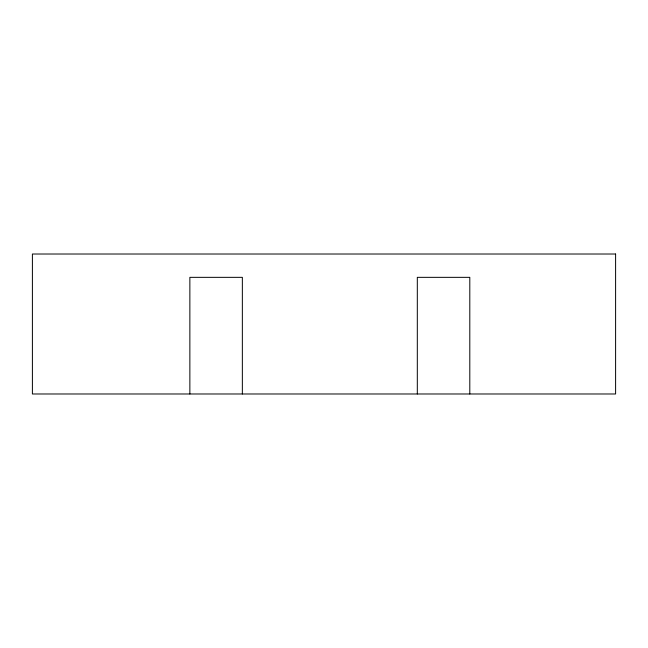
<?xml version="1.0" encoding="UTF-8"?>
<svg xmlns="http://www.w3.org/2000/svg" width="648" height="648" viewBox="0 0 648 648"><rect width="100%" height="100%" fill="white"/><g stroke="black" fill="none" stroke-linecap="round" stroke-linejoin="round"><path stroke-width="0.97" d="M469.8 393.984L469.8 277.344L417.312 277.344L417.312 393.984M242.352 393.984L242.352 277.344L189.864 277.344L189.864 393.984M615.6 254.016L32.4 254.016L32.4 393.984L615.6 393.984L615.6 254.016"/></g></svg>
